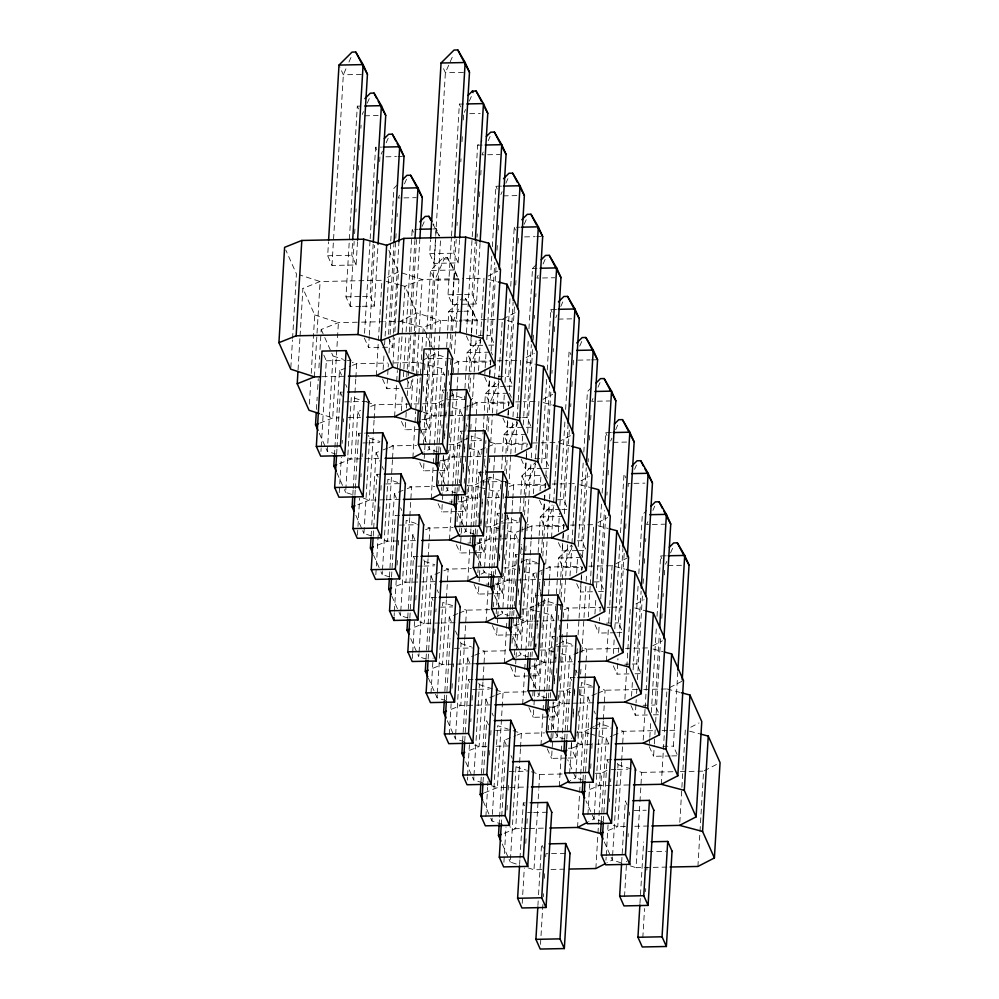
<?xml version="1.0" encoding="UTF-8"?>
<svg xmlns="http://www.w3.org/2000/svg" width="999" height="999" viewBox="0 0 999 999"><rect width="100%" height="100%" fill="white"/><g stroke="black" fill="none" stroke-linecap="round" stroke-linejoin="round"><path stroke-width="0.75" stroke-dasharray="5 3.75" d="M290.834 367.657L292.482 339.972M292.57 338.436L296.416 273.863L285.839 250.125M298.052 369.905L299.975 337.612M300.062 336.076L302.897 288.411L320.105 281.531L381.968 280.282L378.409 340.247M309.415 404.12L310.776 381.056M311.238 373.364L314.71 314.935L302.897 288.411M314.435 376.873L320.105 281.531L299.375 274.812M316.446 409.453L317.17 397.14M317.632 389.46L318.269 378.696M318.906 367.932L319.643 355.632M320.005 349.475L321.191 329.483L338.399 322.615L360.052 322.165M357.48 241.721L356.106 264.972L331.993 265.459L327.672 255.756L328.509 241.808M320.941 451.523L321.129 448.451M321.216 446.915L326.336 360.801L322.015 351.099M331.993 265.459L343.331 74.788L346.453 67.72M336.226 454.22L327.335 451.348L333.004 356.006L331.755 353.221M334.465 455.132L334.827 448.988M334.915 447.452L339.485 370.567L350.961 365.984M336.651 453.683L336.925 449.075M337.025 447.527L340.309 392.17L344.83 392.083M360.839 306.331L350.299 306.543L345.966 296.84L357.305 106.169L363.324 106.044M356.106 264.972L351.785 255.269L352.61 241.321M339.235 492.607L341.346 457.23M342.158 443.394L342.345 440.322M343.444 421.865L343.631 418.793M350.299 306.543L354.158 241.433M354.62 233.679L354.895 229.033M355.906 211.975L356.094 208.878M357.105 191.82L357.48 185.627M358.404 170.13L358.678 165.472M359.59 149.975L359.877 145.317M360.889 128.272L361.064 125.162M351.561 494.343L345.642 492.42L351.298 397.09L361.663 400.449M355.781 379.058L351.036 459.028L338.124 464.185M355.869 377.522L356.693 363.686L352.247 362.25M352.847 494.68L353.122 490.059M353.221 488.523L357.779 411.638L360.651 410.489M354.945 494.755L355.219 490.147M355.319 488.611L358.604 433.254L364.635 433.129M364.548 333.266L370.067 240.247M370.167 238.699L375.599 147.24L381.618 147.115M362.35 306.293L374.4 306.056L370.08 296.353L373.214 243.644M357.442 535.214L359.64 498.314M360.914 476.785L361.101 473.713M362.1 456.793L362.287 453.721M393.431 334.727L392.694 347.128L368.594 347.615L369.23 336.763M369.33 335.214L374.675 245.304M375.861 225.15L376.148 220.504M377.16 203.446L377.335 200.349M378.359 183.292L378.534 180.195M379.645 161.588L379.92 156.943M374.4 306.056L378.084 244.043M371.341 535.901L363.936 533.503L369.593 438.161L368.356 435.364M376.311 375.612L378.321 341.783M374.076 420.142L369.33 500.099L356.418 505.257M374.163 418.606L374.987 404.757L363.149 400.924M371.153 535.751L371.416 531.143M371.79 524.987L376.086 452.709L381.818 450.424M373.251 535.839L373.614 529.682M373.701 528.146L376.898 474.325L382.929 474.2M383.117 369.692L384.128 352.635M384.59 344.88L390.671 242.57M390.759 241.021L393.893 188.312L398.239 183.991M388.561 334.328L393.906 244.418M375.836 574.75L378.209 534.777M379.583 511.713L379.945 505.556M380.856 490.184L381.131 485.564M398.938 388.449L386.888 388.698L388.087 368.544M388.174 366.995L388.361 363.886M389.011 353.034L390.022 335.989M390.109 334.44L395.729 239.872M395.816 238.324L396.091 233.679M397.115 216.621L397.29 213.524M393.531 333.179L398.963 241.708M392.882 365.584L394.53 337.899M394.892 331.755L398.464 271.79L388.511 249.45M389.635 576.972L382.23 574.575L382.417 571.503M382.505 569.967L387.899 479.233L398.264 482.592M394.605 416.695L396.615 382.867M396.703 381.318L397.352 370.554M397.44 369.018L399.45 335.189M392.47 459.677L387.624 541.171L374.712 546.328M392.557 458.141L393.294 445.841L388.848 444.405M400.099 367.832L404.945 286.338L422.152 279.458L460.814 278.671M389.448 576.823L394.38 493.793L405.844 489.21M391.546 576.91L395.192 515.397L399.712 515.309M401.411 410.764L402.335 395.267M403.446 376.66L403.808 370.454M403.896 368.906L406.019 333.254M406.106 331.705L411.725 237.138M411.825 235.589L412.187 229.395L418.219 229.27M406.768 376.948L407.13 370.754M407.217 369.193L409.34 333.541M409.428 331.993L414.872 240.534M394.13 615.834L394.318 612.749M394.405 611.213L396.228 580.456M397.14 565.084L397.415 560.476M398.326 545.092L398.601 540.484M420.254 429.458L405.182 429.77L405.831 418.918M405.919 417.37L406.381 409.615M406.468 408.067L406.743 403.421M407.205 395.666L408.316 377.06M408.404 375.512L416.508 239.098M404.97 388.324L410.989 388.199L411.551 378.896M412 371.153L414.31 332.392M414.398 330.844L419.83 239.385M411.089 408.191L412.824 378.983M413.286 371.291L416.758 312.862L404.945 286.338L400.636 285.202M407.929 618.044L400.524 615.646L400.711 612.574M400.799 611.038L406.193 520.317L416.558 523.676M416.483 374.8L418.856 334.815M418.956 333.279L422.152 279.458L398.464 271.79L387.475 277.447M412.899 457.767L414.91 423.938M415.01 422.402L415.646 411.638M415.734 410.102L417.657 377.809M417.744 376.273L418.569 362.425L421.316 361.014M409.752 517.669L405.919 582.255L393.019 587.412M409.852 516.133L411.588 486.913L407.142 485.477M418.768 402.759L419.58 388.923M419.955 382.767L420.866 367.395M421.316 359.702L422.777 335.102M422.877 333.566L423.239 327.41L440.447 320.542L462.1 320.092M407.742 617.906L412.674 534.865L415.547 533.716M459.528 239.648L458.154 262.899L434.041 263.386L429.72 253.684L430.557 239.735M409.84 617.981L413.499 556.48L419.518 556.356M420.816 433.241L421.004 430.132M422.102 411.538L422.565 403.783M423.301 391.383L423.763 383.628M424.587 369.68L425.05 361.925M425.974 346.428L430.482 270.467L443.519 257.48L447.215 257.405L454.595 269.98L458.916 279.683L454.395 355.644M423.264 444.842L428.384 358.728L424.675 350.412M434.041 263.386L435.614 237.038M435.701 235.489L445.379 72.715L453.496 54.346M421.753 429.433L429.295 429.283L424.962 419.58L429.208 348.264M429.295 346.715L436.301 228.908L433.341 223.876M412.337 658.441L412.612 653.833M412.699 652.297L414.523 621.54M415.809 600.012L416.084 595.392M417.082 578.483L417.357 573.876M438.549 470.541L423.476 470.841L424.125 459.99M424.213 458.441L425.137 442.944M425.224 441.396L430.756 348.376M430.844 346.828L434.802 280.17L444.18 258.966L443.519 257.48M429.295 429.283L440.621 238.611M429.57 446.203L429.383 449.275L423.888 452.11M429.657 444.655L435.052 353.933L433.803 351.149M426.223 659.128L418.818 656.73L419.006 653.646M419.093 652.11L424.488 561.388L423.239 558.603M438.623 351.286L434.777 415.871L421.878 421.029M438.711 349.75L440.447 320.542L416.758 312.862L400.274 321.353L384.802 321.666M431.193 498.838L433.204 465.01M433.304 463.474L434.303 446.565M434.39 445.03L436.863 403.509L447.852 397.839M428.059 558.741L424.213 623.326L411.313 628.483M428.146 557.205L429.882 527.996L425.437 526.548M436.6 451.523L441.533 368.494L444.405 367.345M426.036 658.978L430.969 575.948L442.445 571.353M438.698 451.61L442.357 390.097L448.376 389.985M480.044 243.519L476.448 303.983L452.347 304.47L448.014 294.767L451.423 237.412M451.523 235.851L459.353 104.096L465.372 103.971M428.134 659.065L431.793 597.552L437.812 597.427M438.561 483.616L438.748 480.519M439.572 466.558L440.035 458.816M440.397 452.609L440.771 446.416M441.87 427.809L442.058 424.712M443.069 407.654L443.344 403.009M444.268 387.5L444.543 382.854M445.554 365.796L445.841 361.151M446.665 347.202L447.589 331.693M447.677 330.145L448.788 311.538L461.825 298.551M458.154 262.899L453.833 253.197L454.657 239.248M441.283 490.534L441.471 487.45M441.558 485.914L443.394 455.157M444.58 435.177L444.855 430.557M445.766 415.184L446.041 410.564M452.347 304.47L456.206 239.36M457.043 225.412L457.217 222.302M458.329 203.709L458.603 199.051M459.528 183.554L459.715 180.457M460.814 161.85L461.001 158.754M462.013 141.696L462.375 135.502M463.299 119.992L463.673 113.799M440.047 470.504L447.589 470.354L443.269 460.651L443.544 456.006M444.555 438.948L445.017 431.193M445.841 417.245L446.216 411.051M447.04 397.09L447.502 389.348M448.326 375.387L448.788 367.644M449.987 347.49L450.911 331.98M450.999 330.432L454.595 269.98L430.482 270.467L434.802 280.17L458.916 279.683L447.215 257.405M430.994 693.368L433.091 658.004M434.565 633.403L434.827 628.783M435.839 611.875L436.026 608.791M456.843 511.613L441.77 511.925L442.42 501.073M442.507 499.525L445.092 456.118M446.753 428.209L447.028 423.564M448.039 406.506L448.314 401.86M449.325 384.802L449.513 381.705M450.524 364.647L450.799 360.002M451.448 349.151L452.46 332.093M452.547 330.544L453.109 321.241L459.353 307.105M447.589 470.354L448.788 450.199M449.525 437.799L449.975 430.045M450.811 416.096L451.273 408.341M452.01 395.941L452.372 389.747M453.384 372.689L453.758 366.496M447.864 487.275L447.689 490.347L442.195 493.181M447.964 485.739L453.346 395.017L452.11 392.22M446.004 700.686L437.125 697.801L437.3 694.73M437.4 693.194L442.782 602.459L453.146 605.819M456.918 392.37L453.084 456.955L440.172 462.112M457.005 390.834L458.741 361.613L446.903 357.779M449.5 539.922L451.511 506.093M451.598 504.557L452.597 487.637M452.697 486.101L455.157 444.58L462.025 441.046M446.353 599.825L442.507 664.397L429.607 669.567M446.441 598.289L448.176 569.068L443.731 567.632M454.895 492.607L459.827 409.565L465.571 407.28M444.33 700.049L449.263 617.02L457.867 613.586M456.993 492.682L460.651 431.181L466.683 431.056M466.496 332.742L472.115 238.174M472.215 236.626L477.647 145.167L481.993 140.834M446.428 700.137L450.087 638.636M457.043 521.59L457.505 513.836M458.329 499.887L459.253 484.39M459.34 482.842L459.528 479.732M460.539 462.687L460.814 458.029M461.738 442.532L462.013 437.887M463.024 420.829L463.299 416.183M464.31 399.125L464.498 396.029M464.96 388.274L467.082 352.622L480.119 339.635L480.781 341.121L471.403 362.325L470.854 371.628M476.448 303.983L472.127 294.28L475.262 241.571M459.59 531.605L459.765 528.533M459.852 526.997L461.963 491.62M463.324 468.556L463.598 463.948M464.523 448.563L464.797 443.956M482.692 345.304L470.641 345.542L471.278 334.69M471.378 333.142L477.272 233.928M478.284 216.883L478.471 213.774M479.483 196.728L479.845 190.522M480.769 175.025L481.043 170.367M458.354 511.588L465.884 511.426L461.563 501.723L461.838 497.077M463.311 472.277L463.773 464.523M464.51 452.122L464.972 444.368M465.796 430.419L466.258 422.664M466.995 410.264L467.457 402.51M468.281 388.561L469.205 373.064M469.293 371.516L471.503 334.303M471.603 332.754L472.889 311.051L465.522 298.476L477.21 320.754L476.386 334.715M449.288 734.44L451.123 703.696M452.035 688.311L452.31 683.703M453.309 666.783L453.496 663.711M475.137 552.684L460.077 552.996L463.386 497.19M464.223 483.241L464.498 478.583M465.509 461.538L465.784 456.88M466.795 439.835L467.07 435.177M467.994 419.68L468.269 415.035M469.655 391.77L470.754 373.176M465.884 511.426L467.445 485.077M468.281 471.128L468.743 463.374M469.567 449.425L470.029 441.67M470.766 429.27L471.228 421.516M472.052 407.567L472.602 398.264M472.702 396.715L474.075 373.464M474.175 371.915L476.286 336.263M466.158 528.346L465.984 531.431L460.489 534.253M466.258 526.81L471.64 436.088L482.005 439.448M464.298 741.758L455.419 738.873L455.594 735.801M455.694 734.265L461.076 643.543L459.84 640.746M478.546 370.467L484.016 278.209L462.362 278.646M475.212 433.441L471.378 498.026L458.466 503.184M475.299 431.905L477.035 402.684L472.602 401.248M467.794 580.993L469.705 548.701M470.079 542.557L470.904 528.708M470.991 527.172L473.451 485.664L478.946 482.829M464.647 640.896L460.814 705.481L447.902 710.639M464.735 639.36L466.471 610.139L462.038 608.703M473.101 535.214L478.134 450.636L486.738 447.202M462.624 741.133L467.557 658.091L473.301 655.806M475.299 533.766L478.946 472.252L483.466 472.165M484.802 373.813L485.077 369.168M485.164 367.62L486.176 350.562M486.825 339.71L491.883 254.445M492.345 246.703L495.941 186.239L501.973 186.126M464.735 741.208L468.381 679.707L474.413 679.582M475.799 554.92L476.073 550.262M476.998 534.765L477.36 528.558M478.009 517.707L478.284 513.061M479.208 497.564L479.483 492.907M480.494 475.861L480.769 471.203M481.78 454.158L482.055 449.5M482.979 434.003L483.254 429.345M483.354 427.797L485.377 393.693L498.414 380.706L499.075 382.192L489.697 403.396L489.148 412.699M488.723 345.179L494.742 345.055L490.422 335.352L494.755 262.487M477.884 572.677L478.059 569.605M478.159 568.069L479.895 538.848M480.806 523.476L481.081 518.856M481.993 503.484L482.267 498.876M505.506 386.288L488.936 386.625L489.585 375.774M489.672 374.213L490.134 366.471M490.222 364.922L490.497 360.264M491.058 350.961L496.216 264.161M497.04 250.2L497.315 245.554M498.239 230.045L498.513 225.399M499.525 208.341L499.712 205.245M476.648 552.659L484.178 552.509L479.857 542.807L480.132 538.149M480.869 525.749L481.243 519.555M481.98 507.155L482.43 499.4M483.266 485.452L483.728 477.697M484.552 463.748L485.014 455.994M485.751 443.593L485.939 440.497M486.575 429.645L487.5 414.135M487.587 412.587L489.71 376.935M489.797 375.387L490.359 366.084M490.447 364.535L490.721 359.877M467.32 780.132L467.495 777.06M467.594 775.524L469.418 744.767M470.791 721.703L470.966 718.631M472.065 700.174L472.34 695.566M493.431 593.768L478.371 594.068L479.008 583.216M479.108 581.668L479.383 577.022M479.47 575.474L481.68 538.261M483.066 515.009L483.254 511.913M484.265 494.855L484.54 490.209M485.464 474.712L485.739 470.054M486.75 453.009L487.025 448.351M488.036 431.306L489.048 414.248M484.178 552.509L485.102 537M485.739 526.148L486.201 518.406M487.037 504.445L487.5 496.703M488.236 484.303L488.686 476.548M489.522 462.599L489.797 457.942M490.721 442.445L492.37 414.535M492.47 412.987L495.417 363.386M500.312 480.519L489.947 477.16L484.278 572.502L480.157 574.625M482.592 782.829L473.713 779.957L473.901 776.872M473.988 775.336L479.383 684.615L478.134 681.83M496.653 414.622L502.322 319.28L517.432 311.501M486.088 622.065L489.198 569.792M489.285 568.256L491.758 526.735L502.747 521.066M482.942 681.967L479.108 746.553L466.196 751.71M483.029 680.431L484.765 651.223L480.332 649.775M491.396 576.286L491.77 570.142M491.858 568.606L496.428 491.72L499.288 490.571M480.931 782.205L485.864 699.175L494.468 695.729M493.494 576.373L497.24 513.324L503.271 513.211M503.459 408.691L504.47 391.645M505.032 382.342L510.089 297.078M510.739 286.226L514.235 227.322L520.267 227.198M483.029 782.292L486.675 720.779L488.536 724.937M493.444 606.843L493.731 602.197M494.468 589.797L494.917 582.042M495.379 574.288L495.654 569.642M496.678 552.584L497.04 546.391M497.964 530.881L498.239 526.236M499.25 509.178L499.525 504.532M500.449 489.023L500.724 484.378M501.648 468.881L503.671 434.777L516.708 421.778L517.37 423.264L507.992 444.48L507.442 453.771M511.8 383.354L508.716 376.423L513.136 302.023M496.178 613.761L498.276 578.384M499.463 558.404L499.737 553.783M500.749 536.875L500.924 533.791M531.343 427.21L507.23 427.697L507.879 416.845M507.967 415.297L508.429 407.542M508.516 405.994L508.803 401.348M509.44 390.497L514.51 305.232M515.709 285.077L515.984 280.432M516.995 263.374L517.182 260.277M518.194 243.219L518.556 237.025M494.942 593.731L502.472 593.581L498.151 583.878L498.526 577.684M499.537 560.626L499.9 554.42M500.736 540.471L501.198 532.729M502.022 518.768L502.485 511.026M503.221 498.613L503.683 490.871M504.882 470.716L508.104 416.458M508.191 414.91L508.653 407.155M508.741 405.606L508.928 402.51M485.889 816.595L487.624 787.374M487.712 785.838L487.987 781.23M489.535 755.094L489.81 750.474M490.734 735.102L490.996 730.481M511.738 634.84L496.665 635.152L497.315 624.3M497.402 622.752L497.677 618.094M497.777 616.545L500.074 577.797M501.735 549.887L502.01 545.242M502.934 529.732L503.209 525.087M504.22 508.029L504.495 503.384M505.506 486.326L505.781 481.68M506.243 473.926L507.355 455.332M502.472 593.581L503.671 573.426M504.495 559.477L504.957 551.723M505.694 539.323L506.156 531.58M506.993 517.619L507.167 514.522M508.279 495.916L508.741 488.174M509.29 478.871L510.676 455.619M510.764 454.07L512.887 418.406M512.974 416.858L513.436 409.115M502.372 824.387L492.007 821.028L497.677 725.699L508.041 729.058M515.134 452.622L520.616 360.352L505.144 360.676M512.724 500.224L507.967 580.182L495.067 585.339M512.812 498.676L513.636 484.84L501.785 481.006M504.383 663.149L506.943 620.092M507.03 618.556L507.492 610.864M507.579 609.328L510.052 567.807L515.546 564.984M509.79 615.834L510.064 611.213M510.152 609.677L514.722 532.792L520.454 530.506M499.138 824.824L499.5 818.668M499.587 817.132L504.158 740.247L515.621 735.664M511.888 615.908L512.162 611.301M512.25 609.765L515.546 554.408L521.565 554.283M521.753 449.762L522.777 432.717M523.226 424.962L528.296 339.71M528.946 328.858L532.529 268.394L536.875 264.061M501.236 824.899L504.982 761.862M512.025 643.269L512.387 637.062M513.224 623.114L513.586 616.92M513.673 615.359L514.135 607.617M514.235 606.068L514.51 601.41M515.434 585.913L515.709 581.256M516.72 564.21L516.995 559.552M518.006 542.507L518.194 539.41M519.205 522.352L519.48 517.707M519.855 511.5L520.766 496.003M520.866 494.455L521.965 475.849L535.002 462.862M530.719 425.824L527.01 417.507L531.343 344.643M514.473 654.832L516.845 614.847M518.219 591.783L518.406 588.711M519.492 570.254L519.767 565.646M542.095 468.431L525.524 468.768L526.173 457.917M526.261 456.368L526.723 448.613M526.823 447.065L526.997 443.968M527.647 433.116L532.717 347.852M533.166 340.11L533.541 333.903M534.465 318.406L534.64 315.297M535.751 296.703L535.939 293.594M513.236 634.815L520.766 634.665L516.446 624.962L516.82 618.756M518.194 595.504L518.656 587.749M519.492 573.801L519.955 566.046M520.691 553.646L521.241 544.343M521.977 531.943L522.44 524.188M523.176 511.788L526.76 451.336M503.908 862.287L506.006 826.922M507.017 810.002L507.292 805.394M508.204 790.009L508.479 785.401M539.984 660.227L539.073 675.736L514.96 676.223L515.609 665.371M515.696 663.823L515.971 659.178M516.071 657.617L518.369 618.868M519.193 604.919L519.48 600.262M520.491 583.216L520.766 578.558M521.69 563.061L521.965 558.404M524.537 515.009L526.286 485.551L535.664 464.348M520.766 634.665L521.878 616.058M521.965 614.51L522.427 606.755M523.264 592.807L523.713 585.052M524.45 572.652L524.825 566.445M525.749 550.948L526.211 543.194M526.948 530.794L531.181 459.49M531.268 457.942L531.73 450.187M536.9 562.674L526.535 559.315L520.866 654.657L515.372 657.479M516.233 864.023L510.302 862.1L515.971 766.77L514.722 763.973M533.429 493.693L538.911 401.436L523.439 401.748M531.018 541.296L526.261 621.253L513.361 626.41M531.106 539.76L531.93 525.924L527.484 524.475M522.677 704.22L525.237 661.163M525.337 659.627L528.346 608.891L533.841 606.056M520.454 748.75L515.696 828.708L502.797 833.865M520.541 747.215L521.366 733.366L509.515 729.532M528.084 656.905L528.359 652.297M528.721 646.141L533.016 573.876L544.492 569.28M530.182 656.992L530.457 652.372M530.819 646.228L533.841 595.479L538.361 595.392M540.059 490.846L540.971 475.337M541.708 462.937L546.778 377.684M547.24 369.93L550.836 309.465L556.855 309.353M519.617 864.447L519.892 859.827M519.98 858.291L523.276 802.934L529.295 802.809M530.681 678.146L531.143 670.391M531.98 656.443L532.255 651.785M532.892 640.933L533.179 636.288M534.19 619.23L534.465 614.585M535.476 597.539L535.751 592.882M536.675 577.385L536.95 572.727M538.149 552.572L539.073 537.075M539.16 535.526L540.259 516.92L552.222 505.019M543.606 468.406L549.637 468.281L545.317 458.578L549.637 385.714M532.767 695.903L534.877 660.539M535.689 646.703L535.876 643.631M536.975 625.174L537.25 620.566M560.402 509.515L543.818 509.852L545.017 489.697M545.117 488.149L545.392 483.491M545.854 475.749L551.011 388.936M551.935 373.426L552.11 370.329M553.221 351.723L553.409 348.626M554.42 331.581L554.782 325.374M539.073 675.736L534.752 666.033L535.114 659.827M535.764 648.975L536.126 642.782M536.962 628.833L537.412 621.078M538.249 607.13L538.711 599.375M539.448 586.975L539.91 579.22M541.47 552.872L544.967 493.956M545.342 487.762L545.616 483.104M522.202 903.358L524.3 867.994M525.774 843.393L526.036 838.773M526.96 823.401L527.235 818.793M548.326 716.995L533.254 717.294L533.903 706.443M533.99 704.894L536.663 659.939M537.962 638.236L538.236 633.591M539.148 618.094L539.435 613.436M540.447 596.391L540.721 591.733M541.733 574.687L541.92 571.578M542.832 556.081L544.592 526.623L553.97 505.419M540.721 647.827L541.183 640.084M541.92 627.684L542.382 619.929M543.219 605.981L543.668 598.226M544.405 585.826L544.692 581.168M545.704 564.123L549.475 500.561M549.562 499.013L550.024 491.258M539.348 692.657L539.173 695.729L535.052 697.851M539.448 691.121L544.83 600.387L543.593 597.602M551.548 537.849L553.558 504.02M553.646 502.485L557.205 442.507L572.315 434.727M549.4 580.831L544.555 662.325L531.655 667.482M549.5 579.295L550.224 566.995L545.779 565.559M540.983 745.304L543.531 702.247M543.631 700.711L546.64 649.962L557.629 644.305M541.733 869.63L533.99 869.779L538.748 789.822M538.836 788.286L539.66 774.45L527.809 770.604M546.378 697.976L551.311 614.947L554.183 613.798M548.476 698.064L548.851 691.92M548.938 690.371L552.135 636.563L558.166 636.438M558.354 531.918L559.452 513.311M559.915 505.569L564.984 420.304M565.621 409.453L569.13 350.549L570.978 354.707M537.912 905.519L538.186 900.911M538.548 894.754L541.57 844.005L543.419 848.163M548.339 730.069L548.613 725.424M549.438 711.463L549.9 703.721M550.274 697.514L550.636 691.32M551.648 674.263L551.935 669.617M552.947 652.559L553.221 647.914M554.145 632.404L554.42 627.759M555.432 610.701L555.706 606.056M556.443 593.656L557.367 578.146M557.454 576.598L558.566 558.004L571.603 545.004M566.695 506.58L563.611 499.65L568.031 425.249M550.973 738.523L553.171 701.623M554.445 680.094L554.72 675.474M555.731 658.566L556.006 653.945M577.185 550.611L562.125 550.924L562.762 540.072M562.862 538.523L563.324 530.769M563.411 529.22L563.686 524.575M564.335 513.723L569.393 428.459M570.691 406.755L570.866 403.658M571.878 386.601L572.252 380.407M573.176 364.897L573.451 360.252M549.837 716.97L557.367 716.807L553.046 707.105L553.321 702.459M554.42 683.853L554.882 676.098M555.719 662.15L556.168 654.395M556.905 641.995L557.367 634.253M558.204 620.292L558.666 612.549M559.765 593.943L562.986 539.685M563.086 538.136L563.536 530.382M563.636 528.833L563.911 524.188M540.496 944.442L542.882 904.457M543.331 896.765L543.518 893.693M544.43 878.321L544.705 873.7M545.704 856.792L545.891 853.708L565.471 853.321M566.62 758.066L551.56 758.378L552.659 739.772M552.747 738.224L553.209 730.469M553.309 728.92L554.87 702.572M556.618 673.114L556.893 668.468M557.904 651.41L558.191 646.765M559.203 629.707L559.477 625.062M560.402 609.552L560.676 604.907M561.138 597.152L562.887 567.707L572.265 546.503M557.367 716.807L558.653 695.104M559.477 681.156L559.852 674.949M560.676 661.001L561.138 653.259M561.975 639.298L562.425 631.555M563.261 617.594L563.623 611.4M564.185 602.097L567.769 541.633M567.869 540.084L568.319 532.342M557.642 733.728L557.467 736.8L553.346 738.923M557.742 732.192L563.124 641.47L561.888 638.673M570.017 575.849L571.853 545.092M571.94 543.556L575.499 483.591L572.415 483.653M566.695 638.823L562.862 703.408L549.949 708.566M566.783 637.287L568.518 608.066L556.68 604.233M559.278 786.375L561.288 752.547M561.376 751.011L561.838 743.318M561.925 741.782L564.934 691.033L570.429 688.211M564.672 739.06L569.617 656.018L572.477 654.882M566.783 739.135L570.429 677.634L576.46 677.509M576.648 573.001L577.659 555.943M578.209 546.64L583.279 461.376M583.828 452.085L587.424 391.62L591.77 387.287M585.614 549.05L581.905 540.734L586.238 467.869M569.642 773.451L571.74 738.086M573.201 713.473L573.476 708.865M574.388 693.493L574.662 688.873M592.469 591.758L580.419 591.995L581.056 581.143M581.156 579.595L581.618 571.853M581.705 570.292L581.893 567.195M582.529 556.343L587.599 471.078M588.149 461.788L588.336 458.678M589.447 440.084L589.722 435.427M590.646 419.93L590.921 415.272M568.131 758.041L575.661 757.891L571.341 748.189L571.615 743.531M573.176 717.182L573.638 709.427M574.475 695.479L574.837 689.273M575.674 675.324L576.123 667.569M576.96 653.621L577.322 647.427M578.059 635.014L578.983 619.517M579.07 617.969L581.281 580.769M581.381 579.208L581.568 576.111M581.93 569.917L582.117 566.808M575.661 757.891L576.585 742.382M576.947 736.188L577.322 729.982M578.146 716.033L578.608 708.279M579.432 694.33L579.895 686.575M580.631 674.175L581.093 666.42M581.93 652.472L586.063 582.717M586.163 581.168L586.625 573.414M575.948 774.799L575.761 777.884L570.267 780.706M576.036 773.263L581.43 682.542L591.795 685.901M588.324 616.92L590.147 586.163M590.234 584.627L593.806 524.662L570.604 525.137M584.989 679.894L581.156 744.48L568.244 749.637M585.077 678.358L586.813 649.15L582.38 647.702M577.572 827.447L579.582 793.618M579.67 792.082L580.132 784.39M580.219 782.854L583.229 732.117L588.736 729.282M582.979 780.132L587.912 697.102L596.515 693.656M585.077 780.219L588.723 718.706M594.942 614.073L595.866 598.563M596.515 587.712L601.573 502.46M602.122 493.156L605.719 432.704L611.75 432.579M598.501 591.633L604.52 591.508L600.199 581.805L604.432 510.501M587.936 814.522L589.76 783.765M590.671 768.393L590.946 763.773M591.858 748.401L592.232 742.257M615.284 632.742L598.713 633.079L599.363 622.227M599.45 620.679L599.637 617.569M599.999 611.376L600.274 606.718M600.736 598.975L605.806 513.711M606.905 495.104L607.092 492.007M608.104 474.95L608.379 470.304M609.402 453.259L609.577 450.149M594.243 815.883L594.055 818.955L588.561 821.79M594.33 814.347L599.725 723.626L598.476 720.828M606.43 661.076L608.354 628.783M608.716 622.627L612.1 565.734L627.21 557.954M603.284 720.978L599.45 785.564L586.55 790.721M603.384 719.442L605.119 690.222L600.674 688.786M595.866 868.531L597.877 834.702M597.964 833.154L601.535 773.189L608.403 769.655M601.273 821.215L606.206 738.174L611.937 735.876M603.371 821.29L607.03 759.789L613.049 759.665M613.336 653.596L614.348 636.55M614.81 628.796L619.867 543.531M620.516 532.679L624.013 473.776L625.874 477.934M621.59 629.82L618.493 622.877L622.914 548.476M605.956 860.214L606.143 857.142M606.231 855.594L608.054 824.849M609.427 801.785L609.615 798.701M610.614 781.792L610.801 778.721M629.058 673.9L617.007 674.15L617.931 658.653M618.294 652.447L618.581 647.802M619.218 636.95L624.288 551.685M625.674 528.434L625.948 523.788M626.86 508.279L627.047 505.182M628.159 486.575L628.334 483.479L644.917 483.141M612.537 856.955L612.35 860.027L606.855 862.861M612.624 855.419L618.019 764.697L616.77 761.9M624.912 699.075L626.735 668.319M626.835 666.783L630.394 606.818M621.578 762.05L617.744 826.635L604.845 831.792M621.678 760.514L623.413 731.293L618.968 729.857M621.665 862.374L625.324 800.861L627.172 805.019M631.543 696.228L632.554 679.17M633.104 669.867L638.074 586.163M638.811 573.763L642.307 514.847L646.653 510.526M640.496 672.277L636.8 663.96L641.121 591.096M624.525 896.677L626.623 861.313M628.084 836.7L628.271 833.628M629.37 815.172L629.557 812.1M647.364 714.984L635.302 715.222L635.951 704.37M636.038 702.821L636.226 699.725M636.6 693.518L636.875 688.873M637.424 679.57L642.494 594.318M643.131 583.466L643.406 578.808M644.33 563.311L644.605 558.653M645.616 541.608L645.804 538.511M643.206 740.147L645.029 709.402M645.129 707.854L648.688 647.889L625.486 648.363M666.982 867.082L636.038 867.706L639.884 803.121M639.972 801.585L641.708 772.377L634.303 769.979M639.959 903.446L643.618 841.932M649.462 743.506L649.737 738.848M649.837 737.299L650.761 721.802M651.311 712.499L656.468 625.686M657.017 616.383L660.614 555.931L666.633 555.806M653.383 714.859L659.415 714.735L655.094 705.032L659.328 633.728M642.819 937.749L644.555 908.541M645.566 891.62L645.741 888.548M646.84 870.092L647.027 867.02M670.179 755.968L653.608 756.305L654.245 745.454M654.345 743.905L654.795 736.151M654.894 734.602L655.169 729.944M655.631 722.202L660.689 636.937M661.8 618.331L662.075 613.686M663.086 596.628L663.274 593.531M664.385 574.924L664.66 570.279M661.326 784.302L666.982 688.96L643.781 689.435M677.097 754.432L673.388 746.116L677.809 671.703M679.807 822.302L685.289 730.044M697.914 866.458L703.583 771.116L718.693 763.336M348.951 62.063L351.448 56.419M362.25 114.448L363.499 111.626M367.245 103.147L370.379 96.079M381.168 154.121L382.417 151.286M386.176 142.807L389.298 135.739M399.463 195.192L398.214 198.014L416.296 197.652M404.47 183.878L407.592 176.811M464.298 112.375L465.546 109.553M469.293 101.074L472.427 94.006M422.14 226.373L425.262 219.305M483.216 152.048L481.968 154.87L500.049 154.508M488.224 140.734L490.097 136.488M500.886 194.53L502.135 191.708M505.894 183.217L508.391 177.572M524.188 224.3L527.31 217.233M538.111 275.274L536.85 278.097L554.932 277.734M543.106 263.961L546.241 256.893M555.781 317.757L557.03 314.935M560.776 306.456L563.911 299.388M579.707 346.116L582.829 339.048M592.994 398.501L591.745 401.323L609.827 400.961M598.001 387.187L600.499 381.531M610.664 440.984L611.912 438.161M615.671 429.682L618.169 424.026M634.59 469.343L636.463 465.097M647.889 521.728L646.64 524.55L664.71 524.188M652.884 510.414L654.757 506.181M665.559 564.21L666.808 561.388M670.554 552.909L673.064 547.252M488.149 276.086L497.764 271.129M422.689 360.302L435.052 353.933L445.417 357.292M449.225 397.14L453.346 395.017L465.197 398.851M526.111 357.53L534.353 353.284M463.399 440.334L471.64 436.088M543.031 399.313L552.647 394.355M480.319 482.117L484.453 479.995M485.826 479.283L489.947 477.16M504.12 520.367L508.241 518.244L520.079 522.077M580.993 480.756L589.248 476.511M521.041 562.15L526.535 559.315M597.926 522.539L607.542 517.582M497.077 616.408L502.572 613.573L508.491 615.496M535.214 605.344L539.335 603.221M540.709 602.509L544.83 600.387L555.194 603.746M559.003 643.593L563.124 641.47L573.488 644.83M635.888 603.983L644.13 599.737M652.809 645.766L662.424 640.809M590.109 728.571L594.23 726.448M595.604 725.749L599.725 723.626L610.089 726.985M669.73 687.549L682.105 681.181M690.784 727.21L699.025 722.964M352.397 365.409L356.693 363.686L387.624 363.062M454.445 363.336L458.741 361.613L491.221 360.951M319.83 423.101L332.729 417.944L338.923 417.819M370.691 406.481L374.987 404.757L436.863 403.509L442.607 405.02M467.008 406.705L471.303 404.982M472.739 404.408L477.035 402.684L507.979 402.06M383.254 449.85L387.55 448.126M388.986 447.552L393.294 445.841L416.496 445.367M488.161 446.628L495.342 443.768L526.273 443.131M407.28 488.636L411.588 486.913L434.79 486.438M509.328 486.563L513.636 484.84L546.116 484.178M425.574 529.707L429.882 527.996L453.084 527.522M476.76 544.255L489.672 539.098L517.519 538.536M521.89 529.932L526.198 528.209M527.622 527.634L531.93 525.924L564.41 525.262M443.881 570.791L448.176 569.068L471.378 568.593M545.929 568.718L550.224 566.995L581.156 566.371M459.303 613.011L466.471 610.139L489.672 609.677M564.223 609.79L568.518 608.066L600.998 607.404M474.737 655.232L484.765 651.223L507.967 650.749M573.913 654.308L578.209 652.584M579.645 652.01L586.813 649.15L619.305 648.488M495.891 695.154L503.071 692.295L526.273 691.82M597.939 693.081L605.119 690.222L637.599 689.56M517.057 735.089L521.366 733.366L544.567 732.904M613.374 735.314L623.413 731.293L655.893 730.644M484.503 792.794L497.402 787.637L528.334 787M361.401 74.425L343.331 74.788L339.623 66.471M463.449 72.353L445.379 72.715L443.519 68.556M364.635 115.809L378.196 115.534M469.692 113.674L480.244 113.461M482.167 145.08L477.647 145.167L478.883 147.939M385.939 156.818L396.491 156.606M398.002 156.581L402.522 156.481M503.271 195.879L516.833 195.604M433.279 228.958L436.301 228.908L439.385 235.839M524.587 236.9L535.127 236.688M536.638 236.651L541.158 236.563M327.672 255.756L351.785 255.269M429.72 253.684L453.833 253.197M444.18 258.966L447.877 258.891M537.05 268.306L532.529 268.394L533.766 271.166M345.966 296.84L361.039 296.528M362.55 296.503L370.08 296.353M448.014 294.767L463.086 294.455M464.597 294.43L472.127 294.28M462.487 300.037L466.183 299.962M462.337 311.263L448.788 311.538L453.109 321.241L457.629 321.154M463.848 311.238L472.889 311.051L477.21 320.754L459.128 321.129M361.601 322.14L383.254 321.703M463.648 320.067L502.322 319.28L515.234 322.689M558.166 319.118L571.728 318.843M478.371 335.602L490.422 335.352M489.672 352.16L467.082 352.622L471.403 362.325L490.984 361.925M326.336 360.801L345.916 360.402M347.427 360.377L350.437 360.314M428.384 358.728L446.466 358.366M393.818 362.937L418.569 362.425L441.533 368.494L444.642 375.474M497.415 360.826L503.596 360.701M577.971 360.152L590.022 359.915M591.533 359.877L596.053 359.79M322.178 376.71L346.915 376.211M424.225 374.637L444.33 374.238M498.176 376.635L508.716 376.423M507.017 386.251L513.036 386.126M507.979 393.231L485.377 393.693L489.697 403.396L509.278 402.997M344.63 401.873L367.232 401.423M446.678 399.8L451.198 399.712M452.709 399.687L464.76 399.438M515.709 401.91L521.89 401.773M348.201 417.632L360.577 417.382M462.624 415.309L434.777 415.871L421.453 411.551M464.173 415.272L468.806 415.184M421.953 419.642L424.962 419.58M516.471 417.719L520.991 417.619M522.489 417.594L527.01 417.507M526.273 434.315L503.671 434.777L507.992 444.48L527.584 444.08M362.924 442.957L367.445 442.857M368.956 442.832L379.495 442.619M471.004 440.759L481.543 440.547M448.976 444.705L455.157 444.58L460.901 446.091M532.455 443.007L557.205 442.507L570.129 445.916M613.061 442.345L626.61 442.07M378.871 458.454L351.036 459.028L345.105 457.105M465.459 456.705L453.084 456.955L448.638 455.507M466.995 456.668L485.564 456.293M440.247 460.714L443.269 460.651M534.765 458.791L545.317 458.578M540.047 475.487L521.965 475.849L526.286 485.551L545.879 485.152M385.739 483.941L400.811 483.628M483.266 481.955L505.869 481.493M467.27 485.789L473.451 485.664L479.195 487.175M552.297 484.053L558.491 483.928M560.039 483.903L570.866 483.678M384.79 499.787L369.33 500.099L363.399 498.176M386.338 499.75L401.81 499.438M477.559 497.902L471.378 498.026L465.447 496.103M486.838 497.714L499.213 497.465M449.513 501.973L452.522 501.91M458.541 501.785L461.563 501.723M557.579 499.775L563.611 499.65M561.9 509.478L567.932 509.353M562.862 516.471L540.259 516.92L544.592 526.623L564.173 526.223M399.525 525.112L417.594 524.737M501.573 523.026L506.081 522.939M507.592 522.914L518.144 522.702M485.564 526.86L491.758 526.735L498.926 528.633M415.472 540.609L387.624 541.171L381.705 539.26M467.807 543.044L470.816 542.981M476.848 542.869L479.857 542.807M577.385 540.821L581.905 540.734M578.696 550.586L586.226 550.437M581.156 557.542L558.566 558.004L562.887 567.707L582.467 567.307M417.819 566.183L422.34 566.096M423.838 566.058L434.39 565.846M525.886 563.985L539.448 563.711M503.858 567.932L510.052 567.807L515.796 569.33M588.898 566.208L612.1 565.734L625.012 569.143M667.944 565.571L681.505 565.297M435.314 581.655L405.919 582.255L401.473 580.806M520.342 579.932L507.967 580.182L502.047 578.259M521.89 579.895L540.447 579.52M486.101 584.128L489.11 584.065M495.142 583.94L498.151 583.878M594.18 581.93L600.199 581.805M440.634 607.167L452.684 606.917M538.161 605.182L560.764 604.72M522.152 609.015L528.346 608.891L534.09 610.401M607.192 607.28L610.289 607.217M611.838 607.192L622.664 606.967M439.685 623.014L424.213 623.326L419.78 621.89M441.233 622.976L456.705 622.664M532.455 621.128L526.261 621.253L520.342 619.33M534.003 621.103L554.108 620.691M513.436 625.012L516.446 624.962M606.443 623.126L618.493 622.877M616.795 632.704L622.814 632.592M454.408 648.339L472.49 647.964M556.455 646.266L560.976 646.166M562.487 646.141L573.026 645.928M540.459 650.087L546.64 649.962L553.821 651.86M470.354 663.836L442.507 664.397L436.588 662.487M471.903 663.811L476.548 663.711M572.402 661.763L544.555 662.325L538.636 660.414M531.73 666.096L534.752 666.033M624.737 664.198L630.769 664.085M632.28 664.048L636.8 663.96M635.089 673.788L641.121 673.663M472.702 689.41L477.222 689.322M478.733 689.285L489.273 689.073M579.27 687.25L594.343 686.937M558.753 691.158L564.934 691.033L570.679 692.557M490.197 704.882L460.814 705.481L456.368 704.045M578.321 703.096L562.862 703.408L558.416 701.972M579.87 703.059L595.342 702.747M550.024 707.167L553.046 707.105M643.044 705.282L655.094 705.032M495.516 730.394L510.589 730.082M593.044 728.408L611.126 728.046M577.047 732.242L583.229 732.117L588.973 733.628M662.075 730.506L668.269 730.381M669.817 730.356L677.547 730.194M486.838 746.403L479.108 746.553L474.662 745.117M496.116 746.216L511.588 745.891M608.99 743.918L581.156 744.48L575.237 742.557M568.331 748.251L571.341 748.189M662.837 746.328L673.388 746.116M671.678 755.931L677.709 755.818M509.303 771.565L527.372 771.191M611.351 769.492L615.871 769.392M617.37 769.367L627.921 769.155M539.66 774.45L562.862 773.975M595.342 773.313L601.535 773.189M641.708 772.377L674.188 771.715M680.381 771.59L703.583 771.116M628.846 784.964L599.45 785.564L595.004 784.115M527.597 812.637L532.117 812.549M533.616 812.512L547.177 812.237M634.165 810.476L646.216 810.226M528.071 828.458L515.696 828.708L509.777 826.785M529.62 828.421L545.092 828.109M625.486 826.473L617.744 826.635L613.311 825.199M634.765 826.285L650.224 825.973M647.939 851.635L666.021 851.273M551.011 869.442L566.483 869.118M488.324 279.345L496.94 281.618M386.276 281.418L399.2 284.827M400.274 321.353L423.239 327.41L433.191 349.75M526.361 361.875L534.964 364.148M543.219 402.572L551.835 404.845M452.659 407.667L459.827 409.565L463.561 417.944M469.518 448.364L478.134 450.636L480.619 456.231M579.807 484.727L589.86 487.375M480.631 487.549L496.428 491.72L499.537 498.701M598.101 525.799L608.154 528.446M507.542 530.906L514.722 532.792L518.456 541.171M524.4 571.603L533.016 573.876L535.501 579.457M634.702 607.954L644.755 610.601M535.526 610.776L551.311 614.947L554.42 621.927M652.996 649.025L663.049 651.673M561.001 653.746L569.617 656.018L573.339 664.397M666.982 688.96L679.907 692.369M579.295 694.829L587.912 697.102L590.397 702.684M689.585 731.181L699.637 733.828M590.409 734.003L606.206 738.174L609.315 745.154M314.71 314.935L338.399 322.615L332.729 417.944L320.891 414.11M333.004 356.006L343.369 359.365M490.896 442.332L495.342 443.768L489.672 539.098L485.227 537.662M438.274 452.147L429.383 449.275L428.146 446.478M369.593 438.161L379.957 441.521M456.568 493.231L447.689 490.347L446.441 487.562M474.862 534.303L465.984 531.431L464.735 528.633M494.642 575.861L484.278 572.502L483.029 569.705M424.488 561.388L434.852 564.747M528.271 657.055L520.866 654.657L519.63 651.86M461.076 643.543L471.441 646.902M546.565 698.126L539.173 695.729L537.924 692.931M479.383 684.615L494.18 689.41M495.666 689.897L503.071 692.295L497.402 787.637L491.483 785.714M564.872 739.21L557.467 736.8L549.375 718.656M618.019 764.697L632.829 769.492M583.166 780.281L575.761 777.884L567.682 759.74M515.971 766.77L526.336 770.129M602.946 821.84L594.055 818.955L585.976 800.811M621.241 862.911L612.35 860.027L611.113 857.242M630.119 865.796L636.038 867.706M528.071 867.869L533.99 869.779M580.456 553.733L582.667 557.504M433.029 224.313L439.235 236.001M459.353 104.096L460.589 106.868M495.941 186.239L497.177 189.011M514.235 227.322L515.472 230.095M550.836 309.465L552.06 312.237M605.719 432.704L606.955 435.477M660.614 555.931L661.85 558.703M491.183 352.135L492.42 354.907M509.478 393.206L511.338 397.365M546.078 475.362L547.315 478.134M466.321 335.839L470.641 345.542M484.615 376.923L488.936 386.625M502.909 417.994L507.23 427.697M521.203 459.065L525.524 468.768M539.497 500.149L543.818 509.852M558.416 542.607L562.125 550.924M576.71 583.678L580.419 591.995M595.004 624.762L598.713 633.079M613.311 665.834L617.007 674.15M630.981 705.519L635.302 715.222M649.275 746.603L653.608 756.305M357.305 106.169L358.529 108.941M375.599 147.24L376.835 150.012M412.187 229.395L413.424 232.168M466.046 423.526L467.295 426.311M484.34 464.597L485.589 467.395M506.993 515.447L508.241 518.244L502.572 613.573L501.336 610.789M520.941 546.753L522.177 549.55M539.235 587.824L540.484 590.621M575.824 669.979L577.072 672.777M594.13 711.051L595.367 713.848M442.357 390.097L443.593 392.869M460.651 431.181L461.888 433.953M478.946 472.252L480.806 476.411M497.24 513.324L498.476 516.096M515.546 554.408L516.783 557.18M552.135 636.563L553.371 639.335M570.429 677.634L571.665 680.406M607.03 759.789L608.254 762.562M388.374 337.425L392.694 347.128M406.668 378.496L410.989 388.199M420.679 429.732L427.522 445.079M439.597 472.202L445.816 486.163M457.904 513.274L464.11 527.235M475.574 552.959L482.417 568.319M494.493 595.429L500.711 609.39M512.787 636.5L519.005 650.461M530.469 676.186L537.3 691.545M604.27 841.882L610.489 855.843M364.273 337.912L368.594 347.615M382.567 378.996L386.888 388.698M401.473 421.453L405.182 429.77M419.78 462.525L423.476 470.841M438.074 503.608L441.77 511.925M456.368 544.68L460.077 552.996M474.05 584.365L478.371 594.068M492.345 625.449L496.665 635.152M510.639 666.52L514.96 676.223M528.933 707.592L533.254 717.294M547.227 748.676L551.56 758.378M321.191 329.483L331.144 351.823M339.485 370.567L341.97 376.148M345.704 384.528L346.953 387.312M357.779 411.638L360.889 418.618M376.086 452.709L379.807 461.088M382.292 466.67L383.541 469.468M394.38 493.793L396.865 499.375M400.599 507.754L401.835 510.539M412.674 534.865L415.784 541.845M430.969 575.948L434.702 584.315M437.187 589.897L438.436 592.694M449.263 617.02L451.748 622.602M455.482 630.981L457.355 635.164M467.557 658.091L470.666 665.072M485.864 699.175L488.973 706.156M492.082 713.124L493.319 715.921M504.158 740.247L507.267 747.227M511.001 755.606L512.237 758.391M340.309 392.17L342.158 396.328M358.604 433.254L359.84 436.026M376.898 474.325L378.134 477.097M413.499 556.48L414.722 559.253M431.793 597.552L433.029 600.324M468.381 679.707L469.617 682.479M523.276 802.934L524.512 805.706M319.255 433.204L325.474 447.152M326.099 448.551L327.335 451.348M336.938 472.877L343.768 488.236M344.393 489.635L345.642 492.42M355.856 515.347L362.063 529.308M362.687 530.706L363.936 533.503M373.526 555.032L380.369 570.392M380.981 571.778L382.23 574.575M391.82 596.103L400.524 615.646M410.739 638.573L418.818 656.73M428.421 678.259L437.125 697.801M447.327 720.729L453.546 734.69M454.17 736.088L455.419 738.873M465.634 761.812L471.853 775.761M472.465 777.16L473.713 779.957M483.304 801.485L490.147 816.845M490.771 818.243L492.007 821.028M502.222 843.955L508.441 857.916M509.065 859.315L510.302 862.1"/><path stroke-width="1.5" d="M320.629 376.748L314.435 376.873L290.746 369.193L278.933 342.669L284.603 247.34L301.81 240.459L363.673 239.198L386.65 245.267L403.858 238.386L465.721 237.125L488.698 243.194L500.511 269.705L494.842 365.047L478.359 373.539L450.512 374.113M278.933 342.669L296.141 335.801L301.81 240.459M319.405 413.623L309.041 410.264L297.227 383.753L297.964 371.453M318.019 430.407L315.522 424.825L316.258 412.525M350.437 360.314L344.78 455.644L320.667 456.143L316.346 446.441L322.015 351.099L346.116 350.612L350.587 360.651M328.596 240.26L338.998 65.085L352.035 52.098L355.731 52.023L363.112 64.598L367.432 74.301L357.58 240.172M336.313 471.478L333.828 465.896L334.465 455.132M368.731 401.386L363.074 496.728L338.961 497.215L334.64 487.512L336.563 455.219M344.78 455.644L340.459 445.941L346.116 350.612M352.697 239.772L363.112 64.598L338.998 65.085M494.842 365.047L483.029 338.524L460.064 332.467L398.189 333.728L380.981 340.597L358.017 334.54L363.673 239.198M353.983 511.163L352.123 506.98L352.759 496.216M387.038 442.47L381.368 537.799L357.267 538.286L352.934 528.583L354.857 496.291M363.074 496.728L358.753 487.025L364.41 391.683L347.839 392.02M373.301 242.095L381.406 105.669L374.038 93.094L370.342 93.169L364.91 98.589M378.084 244.043L385.726 115.372L381.406 105.669L364.835 106.006M386.65 245.267L380.981 340.597L392.794 367.12L416.483 374.8L422.677 374.675M372.902 553.633L370.417 548.051L371.054 537.287M405.332 483.541L399.662 578.883L375.562 579.37L371.241 569.667L373.151 537.375M381.368 537.799L377.048 528.096L382.704 432.767L366.133 433.104M393.993 242.857L399.7 146.753L392.332 134.178L388.636 134.253L384.29 138.586M398.963 241.708L404.021 156.456L399.7 146.753L383.129 147.09M398.189 333.728L403.858 238.386M400.012 369.38L399.275 381.68L411.089 408.191L421.453 411.551M391.196 594.717L388.711 589.123L389.348 578.359M423.626 524.612L417.957 619.954L393.856 620.441L389.535 610.739L391.446 578.446M399.662 578.883L395.342 569.168L401.011 473.838L384.428 474.175M414.96 238.986L417.994 187.824L410.626 175.25L406.93 175.325L402.585 179.658M393.856 620.441L394.043 617.37M419.93 237.837L422.315 197.527L417.994 187.824L401.423 188.162M418.306 410.452L417.57 422.752L420.067 428.334M408.878 634.39L407.005 630.207L407.654 619.442M452.485 358.241L446.828 453.571L422.714 454.07L418.394 444.368L424.063 349.026L448.164 348.539L452.634 358.579M430.644 238.187L441.046 63.012L454.095 50.025L457.792 49.95L465.159 62.525L469.48 72.228L459.627 238.099M441.92 565.696L436.263 661.026L412.15 661.513L407.829 651.81L409.752 619.53M417.957 619.954L413.636 610.252L419.305 514.91L402.734 515.247M436.513 453.059L435.876 463.823L438.361 469.405M427.797 676.86L425.312 671.278L425.949 660.514M470.779 399.313L465.122 494.655L441.009 495.142L436.688 485.439L438.611 453.146M460.214 606.768L454.557 702.11L430.444 702.597L426.123 692.894L428.047 660.601M446.828 453.571L442.507 443.868L448.164 348.539M454.745 237.7L465.159 62.525L441.046 63.012M436.263 661.026L431.93 651.323L437.599 555.993L421.029 556.331M460.064 332.467L465.721 237.125M454.807 494.143L454.17 504.907L456.031 509.09M446.091 717.944L443.606 712.362L444.243 701.598M489.085 440.397L483.416 535.726L459.315 536.213L454.982 526.51L456.905 494.218M478.509 647.839L472.852 743.181L448.751 743.668L444.418 733.965L446.341 701.673M465.122 494.655L460.801 484.952L466.458 389.61L449.887 389.947M475.349 240.022L483.454 103.596L476.086 91.021L472.39 91.096L468.044 95.429M454.557 702.11L450.237 692.407L455.894 597.065L439.323 597.402M480.132 241.97L487.774 113.299L483.454 103.596L466.883 103.933M483.029 338.524L488.698 243.194M473.101 535.214L472.465 545.978L474.95 551.56M463.761 757.617L461.9 753.433L462.537 742.669M507.38 481.468L501.71 576.798L477.609 577.297L473.289 567.594L475.199 535.302M496.815 688.923L491.146 784.252L467.045 784.752L462.724 775.049L464.635 742.756M483.416 535.726L479.095 526.023L484.752 430.694L468.181 431.019M495.029 257.842L501.748 144.68L494.38 132.105L490.684 132.18L486.338 136.501M472.852 743.181L468.531 733.478L474.188 638.136L457.617 638.473M499.263 269.093L506.068 154.383L501.748 144.68L485.177 145.017M468.806 415.184L496.653 414.622L513.136 406.118L501.323 379.608L506.993 284.265L498.376 281.993M491.396 576.286L490.759 587.05L493.244 592.644M482.679 800.087L480.194 794.505L480.831 783.74M525.674 522.539L520.004 617.882L495.904 618.369L491.583 608.666L493.494 576.373M515.109 729.994L509.44 825.336L485.339 825.823L481.019 816.121L482.929 783.828M501.71 576.798L497.39 567.095L503.059 471.765L486.488 472.102M513.236 300.462L520.042 185.752L512.674 173.177L508.978 173.252L503.546 178.671M491.146 784.252L486.825 774.55L492.495 679.22L475.911 679.557M517.644 308.616L524.363 195.454L520.042 185.752L503.471 186.089M513.136 406.118L518.806 310.789L506.993 284.265M488.661 456.231L514.947 455.694L531.443 447.202L519.617 420.679L525.287 325.337L518.106 323.451M509.702 617.37L509.053 628.134L510.926 632.317M500.974 841.17L498.489 835.589L499.138 824.824M543.968 563.623L538.311 658.953L514.198 659.44L509.877 649.737L511.8 617.457M533.404 771.066L527.734 866.408L503.633 866.895L499.313 857.192L501.236 824.899M520.004 617.882L515.684 608.179L521.353 512.837L504.782 513.174M531.53 341.546L538.349 226.835L530.968 214.248L527.272 214.323L521.84 219.743M509.44 825.336L505.119 815.634L510.789 720.291L494.218 720.629M535.939 349.7L542.669 236.538L538.349 226.835L521.765 227.16M531.443 447.202L537.1 351.86L525.287 325.337M505.407 497.34L533.241 496.765L549.737 488.274L537.924 461.75L543.581 366.421L536.401 364.523M527.996 658.441L527.36 669.205L529.845 674.787M562.262 604.695L556.605 700.037L532.492 700.524L528.171 690.821L530.094 658.528M551.698 812.15L546.041 907.479L521.928 907.979L517.607 898.276L519.53 865.983M538.311 658.953L533.978 649.25L539.647 553.921L523.076 554.258M549.912 381.069L556.643 267.907L549.263 255.332L545.566 255.407L541.221 259.74M527.734 866.408L523.414 856.705L529.083 761.363L512.512 761.7M554.145 392.32L560.963 277.61L556.643 267.907L540.072 268.244M549.737 488.274L555.394 392.944L543.581 366.421M523.701 538.411L551.548 537.849L568.031 529.358L556.218 502.834L561.875 407.492L553.271 405.219M546.291 699.525L545.654 710.289L548.139 715.871M580.556 645.766L574.9 741.108L550.799 741.595L546.465 731.892L548.389 699.6M569.992 853.221L564.335 948.563L540.222 949.05L535.901 939.347L537.824 907.055M556.605 700.037L552.285 690.334L557.942 594.992L541.371 595.329M568.119 423.701L574.937 308.978L567.569 296.403L563.873 296.478L558.441 301.898M550.799 741.595L550.973 738.523M546.041 907.479L541.72 897.776L547.377 802.447L530.806 802.784M572.439 433.404L579.258 318.681L574.937 308.978L558.366 309.315M568.031 529.358L573.688 434.016L561.875 407.492M543.543 579.457L569.842 578.921L586.326 570.429L574.512 543.906L580.182 448.563L571.565 446.291M564.585 740.596L563.948 751.36L565.809 755.544M598.863 686.85L593.194 782.18L569.093 782.679L564.772 772.976L566.683 740.684M574.9 741.108L570.579 731.405L576.236 636.063L559.665 636.4M586.413 464.772L593.231 350.062L585.864 337.487L582.167 337.562L576.735 342.969M564.335 948.563L560.014 938.86L565.671 843.518L549.1 843.855M590.834 472.927L597.552 359.765L593.231 350.062L576.66 350.399M586.326 570.429L591.995 475.087L580.182 448.563M560.289 620.566L588.136 619.992L604.62 611.5L592.807 584.977L598.476 489.647L591.296 487.749M582.879 781.668L582.242 792.432L584.727 798.014M617.157 727.921L611.488 823.263L587.387 823.75L583.066 814.048L584.977 781.755M593.194 782.18L588.873 772.477L594.542 677.147L577.959 677.484M604.807 504.295L611.525 391.133L604.158 378.559L600.461 378.633L596.116 382.967M609.04 515.546L615.846 400.836L611.525 391.133L594.954 391.471M604.62 611.5L610.289 516.171L598.476 489.647M578.596 661.638L606.43 661.076L622.914 652.584L611.101 626.061L616.77 530.719L609.59 528.833M601.186 822.751L600.536 833.516L603.021 839.098M635.451 768.993L629.782 864.335L605.681 864.822L601.361 855.119L603.284 822.826M611.488 823.263L607.167 813.561L612.837 718.219L596.266 718.556M623.014 546.928L629.82 432.205L622.452 419.63L618.756 419.705L614.41 424.038M627.335 556.63L634.153 441.908L629.82 432.205L613.249 432.542M622.914 652.584L628.583 557.242L616.77 530.719M598.438 702.684L624.725 702.147L641.221 693.656L629.407 667.132L635.064 571.803L626.448 569.53M653.746 810.077L648.089 905.406L623.975 905.906L619.655 896.203L621.578 863.91M629.782 864.335L625.461 854.632L631.131 759.29L614.56 759.627M641.308 587.999L648.126 473.289L640.746 460.714L637.05 460.789L631.618 466.196M645.716 596.153L652.447 482.992L648.126 473.289L631.555 473.626M641.221 693.656L646.877 598.314L635.064 571.803M615.184 743.793L643.031 743.231L659.515 734.727L647.702 708.216L653.358 612.874L646.191 610.976M672.04 851.148L666.383 946.49L642.27 946.977L637.949 937.274L639.872 904.982M648.089 905.406L643.768 895.703L649.425 800.374L632.854 800.711M659.69 627.522L666.42 514.36L659.053 501.785L655.356 501.86L651.011 506.193M663.923 638.773L670.741 524.063L666.42 514.36L649.85 514.697M659.515 734.727L665.172 639.397L653.358 612.874M633.478 784.864L661.326 784.302L677.809 775.811L665.996 749.287L671.665 653.945L664.485 652.06M666.383 946.49L662.062 936.787L667.719 841.445L651.148 841.782M677.896 670.154L684.715 555.432L677.347 542.857L673.651 542.932L669.305 547.265M682.217 679.857L689.035 565.134L684.715 555.432L668.144 555.769M677.809 775.811L683.478 680.469L671.665 653.945M651.773 825.948L679.62 825.374L696.103 816.882L684.29 790.359L689.959 695.029L681.343 692.757M696.103 816.882L701.773 721.553L689.959 695.029M670.067 867.02L697.914 866.458L714.397 857.954L702.584 831.443L708.254 736.101L701.073 734.203M714.397 857.954L720.067 762.624L708.254 736.101M419.792 221.815L425.224 216.396L428.921 216.321L431.868 221.353M348.464 376.186L376.311 375.612L392.794 367.12M366.758 417.257L394.605 416.695L411.089 408.191M385.065 458.329L412.899 457.767L422.515 452.809M403.359 499.413L431.193 498.838L440.821 493.893M421.653 540.484L449.5 539.922L459.115 534.964M439.947 581.555L467.794 580.993L477.41 576.036M459.79 622.602L486.088 622.065L495.704 617.12M476.548 663.711L504.383 663.149L513.998 658.191M494.842 704.782L522.677 704.22L532.292 699.263M514.685 745.828L540.983 745.304L550.599 740.346M531.431 786.937L559.278 786.375L568.893 781.418M549.725 828.021L577.572 827.447L587.187 822.502M605.481 863.573L595.866 868.531L569.567 869.055M297.227 383.753L314.435 376.873M416.483 374.8L399.275 381.68L376.311 375.612M315.522 424.825L318.394 423.676M420.442 421.603L417.57 422.752L394.605 416.695M333.828 465.896L336.688 464.76M438.736 462.687L435.876 463.823L412.899 457.767M352.123 506.98L354.982 505.831M457.03 503.758L454.17 504.907L431.193 498.838M370.417 548.051L373.289 546.903M475.337 544.83L472.465 545.978L449.5 539.922M388.711 589.123L391.583 587.986M493.631 585.913L490.759 587.05L467.794 580.993M407.005 630.207L409.877 629.058M511.925 626.985L509.053 628.134L486.088 622.065M425.312 671.278L428.171 670.129M530.219 668.056L527.36 669.205L504.383 663.149M443.606 712.362L446.466 711.213M548.513 709.14L545.654 710.289L522.677 704.22M461.9 753.433L464.772 752.284M566.82 750.212L563.948 751.36L540.983 745.304M480.194 794.505L483.066 793.356M585.114 791.283L582.242 792.432L559.278 786.375M498.489 835.589L501.361 834.44M603.408 832.367L600.536 833.516L577.572 827.447M419.717 229.233L431.78 228.996M296.141 335.801L358.017 334.54M316.346 446.441L340.459 445.941M418.394 444.368L442.507 443.868M334.64 487.512L358.753 487.025M436.688 485.439L460.801 484.952M352.934 528.583L377.048 528.096M454.982 526.51L479.095 526.023M371.241 569.667L395.342 569.168M473.289 567.594L497.39 567.095M389.535 610.739L413.636 610.252M491.583 608.666L515.684 608.179M407.829 651.81L431.93 651.323M509.877 649.737L533.978 649.25M426.123 692.894L450.237 692.407M528.171 690.821L552.285 690.334M444.418 733.965L468.531 733.478M546.465 731.892L570.579 731.405M462.724 775.049L486.825 774.55M564.772 772.976L588.873 772.477M481.019 816.121L505.119 815.634M583.066 814.048L607.167 813.561M499.313 857.192L523.414 856.705M601.361 855.119L625.461 854.632M517.607 898.276L541.72 897.776M619.655 896.203L643.768 895.703M535.901 939.347L560.014 938.86M637.949 937.274L662.062 936.787M478.359 373.539L501.323 379.608M496.653 414.622L519.617 420.679M514.947 455.694L537.924 461.75M533.241 496.765L556.218 502.834M551.548 537.849L574.512 543.906M569.842 578.921L592.807 584.977M588.136 619.992L611.101 626.061M606.43 661.076L629.407 667.132M624.725 702.147L647.702 708.216M643.031 743.231L665.996 749.287M661.326 784.302L684.29 790.359M679.62 825.374L702.584 831.443M463.961 61.838L457.792 49.95M465.347 64.436L469.48 72.228M481.568 101.611L476.086 91.021M485.014 108.104L487.774 113.299M500.561 143.981L494.38 132.105M501.935 146.578L506.068 154.383M517.47 182.467L512.674 173.177M518.856 185.065L524.363 195.454M536.463 224.837L530.968 214.248M537.837 227.435L542.669 236.538M560.963 277.61L549.263 255.332M579.258 318.681L567.569 296.403M597.552 359.765L585.864 337.487M610.339 390.447L604.158 378.559M611.713 393.044L615.846 400.836M634.153 441.908L622.452 419.63M643.481 466.096L640.746 460.714M644.855 468.693L652.447 482.992M662.462 508.466L659.053 501.785M663.848 511.063L670.741 524.063M684.215 556.043L677.347 542.857M685.589 558.641L689.035 565.134M367.432 74.301L355.731 52.023M376.76 98.489L374.038 93.094M378.146 101.086L385.726 115.372M395.754 140.859L392.332 134.178M397.127 143.456L404.021 156.456M417.495 188.436L410.626 175.25M418.868 191.034L422.315 197.527M430.969 220.417L428.921 216.321M472.39 91.096L473.051 92.595M466.458 389.61L470.941 399.65M484.752 430.694L489.235 440.734M503.059 471.765L507.529 481.805M521.353 512.837L525.824 522.877M539.647 553.921L544.118 563.96M557.942 594.992L562.412 605.032M576.236 636.063L580.719 646.116M594.542 677.147L599.013 687.187M612.837 718.219L617.307 728.259M631.131 759.29L635.601 769.342M649.425 800.374L653.895 810.414M667.719 841.445L672.202 851.485M364.41 391.683L368.881 401.723M382.704 432.767L387.187 442.807M401.011 473.838L405.482 483.878M419.305 514.91L423.776 524.95M437.599 555.993L442.07 566.033M455.894 597.065L460.364 607.105M474.188 638.136L478.671 648.189M492.495 679.22L496.965 689.26M510.789 720.291L515.259 730.331M529.083 761.363L533.553 771.415M547.377 802.447L551.848 812.487M565.671 843.518L570.154 853.558"/></g></svg>
